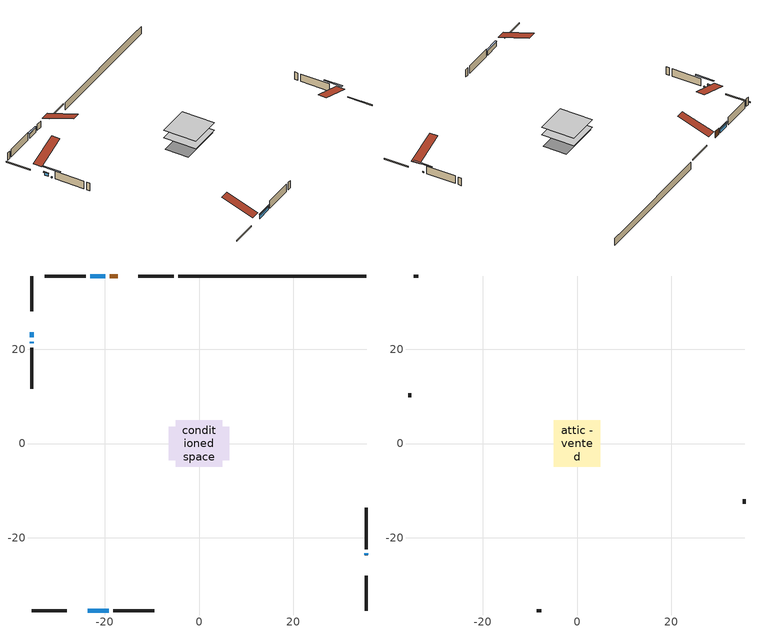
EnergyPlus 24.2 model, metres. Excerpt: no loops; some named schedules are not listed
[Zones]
conditioned space
 floor adiabatic (AdiabaticFloorConstruction): -4.89,-4.89 -4.89,4.89 4.89,4.89 4.89,-4.89 z0.31
 floor foundation (Slab1 construction): -6.42,-3.59 -6.42,3.59 6.42,3.59 6.42,-3.59 z-1.98
 wall outside (RimJoist1 construction): -5.39,35.57 -12.89,35.57 / -35.57,-35.57 -28.07,-35.57 / -35.57,35.57 -35.57,28.07 / 35.57,-35.57 35.57,-28.07 z0.31:0.61
 wall outside (AdiabaticWallConstruction 1): -17.28,35.57 -18.99,35.57 z0.31:2.34
 wall outside (AdiabaticWallConstruction): -19.92,35.57 -23.11,35.57 z0.31:1.71; -23.68,-35.57 -19.14,-35.57 z0.31:1.64; -35.57,23.68 -35.57,22.57 z0.31:1.28; 35.57,-23.68 35.57,-23.34 / -35.57,21.65 -35.57,21.3 z0.31:0.61
 wall outside (Wall1 construction): -24.04,35.57 -32.77,35.57 / -18.21,-35.57 -9.48,-35.57 / -35.57,20.38 -35.57,11.65 / 35.57,-22.41 35.57,-13.68 z0.31:2.75
 wall foundation (FoundationWall1 construction): -4.46,35.57,-1.98 -4.46,35.57,0.31 31.57,35.57,0.31 31.57,35.57,0.26 35.57,35.57,0.26 35.57,35.57,-1.98
 window (WindowConstruction): -19.92,35.57 -23.11,35.57 z0.31:1.71
 window (WindowConstruction 1): -23.68,-35.57 -19.14,-35.57 z0.31:1.64
 window (WindowConstruction 2): -35.57,23.68 -35.57,22.58 z0.31:1.28
 window (WindowConstruction 3): 35.57,-23.68 35.57,-23.34 z0.31:0.61
 window (WindowConstruction 4): -35.57,21.65 -35.57,21.31 z0.31:0.61
 door (Door): -17.28,35.57 -18.99,35.57 z0.31:2.34
 ceiling adiabatic (AdiabaticFloorConstruction): 4.89,-4.89 4.89,4.89 -4.89,4.89 -4.89,-4.89 z0.31
attic - vented
 floor to conditioned space (Floor1 construction Reversed): -4.93,-4.93 -4.93,4.93 4.93,4.93 4.93,-4.93 z2.75
 wall outside (Wall2 construction): -33.7,35.57 -34.64,35.57 / -8.55,-35.57 -7.61,-35.57 / -35.57,10.72 -35.57,9.77 / 35.57,-12.75 35.57,-11.81 z0.31:2.75
 roof outside (Roof1 construction): -16.35,35.57,2.75 -16.35,25.97,5.95 -13.82,25.97,5.95 -13.82,35.57,2.75; -24.61,-35.57,2.75 -24.61,-25.97,5.95 -27.14,-25.97,5.95 -27.14,-35.57,2.75; -35.57,24.61,2.75 -25.97,24.61,5.95 -25.97,27.14,5.95 -35.57,27.14,2.75; 35.57,-24.61,2.75 25.97,-24.61,5.95 25.97,-27.14,5.95 35.57,-27.14,2.75
shading: -23.31,35.57 -19.72,35.57 -19.72,35.99 -23.31,35.99 z1.91; -18.94,-35.57 -23.88,-35.57 -23.88,-35.99 -18.94,-35.99 z1.84; -35.57,22.37 -35.57,23.88 -35.99,23.88 -35.99,22.37 z1.48; 35.57,-20.7 35.57,-26.32 35.99,-26.32 35.99,-20.7 z3.25; -35.57,18.67 -35.57,24.29 -35.99,24.29 -35.99,18.67 z3.25
[Building]
Building 1: Terrain=Suburbs
[Site:Location]
Winnipeg Intl AP_MB: Latitude {deg}=49.91; Longitude {deg}=-97.24; Time Zone {hr}=-6; Elevation {m}=239; Keep Site Location Information=Yes
[Site:GroundTemperature:Shallow]
-2.46526, -5.11642, -5.32873, -4.07063, 0.979979, 6.00706, 10.3653, 13.1261, 13.3606, 11.1152, 6.8681, 1.99523
[Site:WaterMainsTemperature]
Calculation Method=Schedule; Temperature Schedule=mains temperature schedule
[Material] Roughness=Rough; Thermal Absorptance=0.9
Name | Thickness {m} | Conductivity {W/m-K} | Density {kg/m3} | Specific Heat {J/kg-K} | Solar Absorptance | Visible Absorptance
asphalt or fiberglass shingles | 0.00635 | 0.162714 | 1121.4 | 1465.45 | 0.84 | 0.84
ceiling loosefill ins | 0.0846667 | 0.0480833 | 16.02 | 1046.75 | 0.7 | 0.7
ceiling stud and cavity | 0.1397 | 0.164599 | 65.682 | 1177.47 | 0.7 | 0.7
concrete 4.0 in. | 0.1016 | 1.803125 | 2242.8 | 837.4 | 0.7 | 0.7
concrete 8.0 in. | 0.2032 | 1.803125 | 2242.8 | 837.4 | 0.7 | 0.7
door material | 0.04445 | 0.053851 | 512.64 | 1214.23 | 0.7 | 0.7
exterior vertical ins | 0.0366079 | 0.029427 | 32.04 | 1214.23 | 0.7 | 0.7
floor covering | 0.0127 | 0.0433444 | 54.468 | 1339.84 | 0.6 | 0.6
floor rigid ins; wall rigid ins | 0.512978 | 0.029427 | 32.04 | 1214.23 | 0.7 | 0.7
floor stud and cavity | 0.1397 | 1.75129 | 37.0049 | 1207.88 | 0.7 | 0.7
furniture material conditioned space 1 | 0.1524 | 0.115458 | 640.8 | 1214.23 | 0.6 | 0.6
gypsum board | 0.0127 | 0.160291 | 801 | 837.4 | 0.6 | 0.6
gypsum board 1 | 0.0127 | 0.160291 | 801 | 837.4 | 0.7 | 0.7
osb sheathing 0.5 in. | 0.0127 | 0.115458 | 512.64 | 1214.23 | 0.7 | 0.7
osb sheathing 0.75 in. | 0.01905 | 0.115458 | 512.64 | 1214.23 | 0.7 | 0.7
osb sheathing 2.0 in. | 0.0508 | 0.115458 | 512.64 | 1214.23 | 0.7 | 0.7
rim joist stud and cavity | 0.0508 | 0.0448274 | 125.044 | 1163.47 | 0.6 | 0.6
wall stud and cavity | 0.1397 | 0.115654 | 139.0536 | 1170.24 | 0.7 | 0.7
wall stud and cavity 1 | 0.0889 | 6.1454 | 50.32683 | 1063.81 | 0.6 | 0.6
wall stud and cavity 2 | 0.0889 | 0.380278 | 52.3479 | 1209.89 | 0.7 | 0.7
wall stud and cavity 3 | 0.0889 | 0.391764 | 83.0341 | 1211.67 | 0.7 | 0.7
wood siding | 0.0254 | 0.102417 | 544.68 | 1172.36 | 0.4 | 0.4
wood siding 1 | 0.00254 | 0.102417 | 544.68 | 1172.36 | 0.4 | 0.4
wood siding 2; wood siding 3; wood siding 4 | 0.0254 | 0.102417 | 544.68 | 1172.36 | 0.7 | 0.7
[WindowMaterial:SimpleGlazingSystem]
Name | U-Factor {W/m2-K} | Solar Heat Gain Coefficient
WindowMaterial | 1.73406 | 0.58
WindowMaterial 1 | 1.74826 | 0.57
WindowMaterial 2 | 1.848189 | 0.55
WindowMaterial 3 | 5.97382 | 0.53
[Construction]
AdiabaticFloorConstruction: floor stud and cavity, floor rigid ins, osb sheathing 0.75 in., floor covering
AdiabaticWallConstruction: wood siding 3, wall rigid ins, wall stud and cavity 2, gypsum board
AdiabaticWallConstruction 1: wood siding 4, wall rigid ins, wall stud and cavity 2, gypsum board
Door: door material
Floor1 construction Reversed: gypsum board, ceiling stud and cavity, ceiling loosefill ins
FoundationWall1 construction: concrete 8.0 in., gypsum board 1
furniture construction conditioned space 1: furniture material conditioned space 1
PartitionWallConstruction: gypsum board, wall stud and cavity 3, gypsum board
RimJoist1 construction: wood siding 2, osb sheathing 2.0 in., rim joist stud and cavity
Roof1 construction: asphalt or fiberglass shingles
Slab1 construction: concrete 4.0 in.
Wall1 construction: wood siding, osb sheathing 0.5 in., wall stud and cavity, gypsum board
Wall2 construction: wood siding 1, wall stud and cavity 1
WindowConstruction: WindowMaterial
WindowConstruction 1: WindowMaterial 1
WindowConstruction 2: WindowMaterial 2
WindowConstruction 3; WindowConstruction 4: WindowMaterial 3
[Zone] Multiplier=1; Part of Total Floor Area=Yes
Name | Volume {m3}
attic - vented | 50.5534
conditioned space | 468.9
[Space]
Name | Zone | Volume {m3}
attic - vented 1 | attic - vented | 50.5534
conditioned space 1 | conditioned space | 468.9
[ZoneInfiltration:EffectiveLeakageArea]
infil attic - vented 1: Zone or Space=attic - vented 1; Schedule=Always On Discrete; Effective Air Leakage Area {cm2}=3242; Stack Coefficient=0.000392216; Wind Coefficient=1.33808e-05
[ZoneMixing]
whole house fan mix: Zone or Space=attic - vented; Schedule=Always On Continuous; Design Flow Rate Calculation Method=Flow/Zone; Design Flow Rate {m3/s}=0; Source Zone or Space=conditioned space
[SurfaceProperty:ExposedFoundationPerimeter]
Slab1: Exposed Perimeter Calculation Method=TotalExposedPerimeter; Total Exposed Perimeter {m}=40.032
[InternalMass] Zone or ZoneList=conditioned space; Space or SpaceList=conditioned space 1
Name | Construction | Surface Area {m2}
furniture mass conditioned space 1 | furniture construction conditioned space 1 | 75.0479
partition wall mass | PartitionWallConstruction | 187.62
[Lights]
interior lighting: Zone or ZoneList or Space or SpaceList=conditioned space 1; Schedule=interior lighting schedule; Design Level Calculation Method=LightingLevel; Lighting Level {W}=343.2; Return Air Fraction=0; Fraction Radiant=0.6; Fraction Visible=0.2; Fraction Replaceable=1
[People]
occupants: Zone or ZoneList or Space or SpaceList=conditioned space 1; Number of People Schedule=occupants schedule; Number of People Calculation Method=People; Number of People=3; Fraction Radiant=0.314171; Sensible Heat Fraction=0.56303; Activity Level Schedule=occupants activity schedule; Carbon Dioxide Generation Rate {m3/s-W}=0; Enable ASHRAE 55 Comfort Warnings=No; Mean Radiant Temperature Calculation Type=EnclosureAveraged
[ElectricEquipment] Zone or ZoneList or Space or SpaceList=conditioned space 1; Design Level Calculation Method=EquipmentLevel
Name | Schedule | Design Level {W} | Fraction Latent | Fraction Radiant | Fraction Lost
clothes dryer | clothes dryer schedule | 140.772 | 0.015 | 0.081 | 0.85
clothes washer | clothes washer schedule | 32.1985 | 0.03 | 0.162 | 0.7
cooking range | cooking range schedule | 215.147 | 0.08 | 0.432 | 0.2
dishwasher | dishwasher schedule | 66.8632 | 0.3 | 0.18 | 0.4
fridge | fridge schedule | 72.9452 | 0 | 0.6 | 0
mech vent house fan | mech vent house fan schedule | 10 | 0 | 0 | 1
mech vent house fan cfis | mech vent house fan cfis schedule | 0 | 0 | 0 | 0
misc plug loads | misc plug loads schedule | 494.7 | 0.045 | 0.513 | 0.1
whole house fan | Always On Discrete | 0 | 0 | 0 | 1
[OtherEquipment] Zone or ZoneList or Space or SpaceList=conditioned space 1; Design Level Calculation Method=EquipmentLevel
Name | Fuel Type | Schedule | Design Level {W} | Fraction Latent | Fraction Radiant | Fraction Lost
clothes dryer 1 | Electricity | clothes dryer schedule | 0 | 0.015 | 0.081 | 0.85
cooking range 1 | Electricity | cooking range schedule | 0 | 0.08 | 0.432 | 0.2
general water use latent | None | general water use schedule | 62.594 | 1 | 0 | 0
general water use sensible | None | general water use schedule | -61.6891 | 0 | 0.6 | 0
mech vent house fan latent load | None | Always On Discrete | 0 | 1 | 0 | 0
mech vent house fan sensible load | None | Always On Discrete | 0 | 0 | 0 | 0
water heater energy adjustment1 | NaturalGas | Always On Discrete | 0.01 | 0 | 0 | 1
[ZoneInfiltration:DesignFlowRate] Zone or ZoneList or Space or SpaceList=conditioned space 1; Schedule=Always On Discrete; Design Flow Rate Calculation Method=Flow/Zone; Design Flow Rate {m3/s}=0
infil flow; natural vent flow; whole house fan flow
[AvailabilityManager:Scheduled]
central ac and furnace airloop Availability Manager: Schedule=Always On Discrete
[Foundation:Kiva]
Foundation Kiva 1: Initial Indoor Air Temperature {C}=21; Wall Height Above Grade {m}=0.309982; Wall Depth Below Slab {m}=0.2032; Custom Block Material Name 1=exterior vertical ins; Custom Block Depth 1 {m}=2.28999; Custom Block X Position 1 {m}=0.2159; Custom Block Z Position 1 {m}=0
[Foundation:Kiva:Settings]
Soil Conductivity {W/m-K}=0.849921; Soil Density {kg/m3}=1842.3; Soil Specific Heat {J/kg-K}=418.7; Ground Solar Absorptivity=0.9; Ground Thermal Absorptivity=0.9; Ground Surface Roughness {m}=0.03; Far-Field Width {m}=40; Deep-Ground Boundary Condition=ZeroFlux; Deep-Ground Depth {m}=40; Minimum Cell Dimension {m}=0.2; Maximum Cell Growth Coefficient=3; Simulation Timestep=Timestep
[Exterior:Lights]
exterior lighting: Schedule=exterior lighting schedule; Design Level {W}=75.6
[EnergyManagementSystem:GlobalVariable]
central_ac_and_furnace_airloop_Fan_RTF
infil_program_Qfan
infil_program_Qinf
natural_vent_program_Qnv
natural_vent_program_Qwhf
[EnergyManagementSystem:Sensor]
Name | Output:Variable or Output:Meter Index Key | Output:Variable or Output:Meter
airflow_gain | infil flow | Infiltration Sensible Heat Gain Energy
airflow_gain_1 | natural vent flow | Infiltration Sensible Heat Gain Energy
airflow_gain_2 | whole house fan flow | Infiltration Sensible Heat Gain Energy
airflow_loss | infil flow | Infiltration Sensible Heat Loss Energy
airflow_loss_1 | natural vent flow | Infiltration Sensible Heat Loss Energy
airflow_loss_2 | whole house fan flow | Infiltration Sensible Heat Loss Energy
clg_load_cond |  | Cooling:EnergyTransfer:Zone:CONDITIONED SPACE
clg_sp_s; clg_sp_s_1 | cooling setpoint | Schedule Value
clothes_dryer_exhaust_0_sch_s | clothes dryer exhaust 0 schedule | Schedule Value
cool_season | cooling season schedule | Schedule Value
htg_load_cond |  | Heating:EnergyTransfer:Zone:CONDITIONED SPACE
htg_sp_s; htg_sp_s_1 | heating setpoint | Schedule Value
ig_ee_conv | clothes dryer | Electric Equipment Convective Heating Energy
ig_ee_conv_2 | cooking range | Electric Equipment Convective Heating Energy
ig_ee_conv_4 | fridge | Electric Equipment Convective Heating Energy
ig_ee_conv_5 | misc plug loads | Electric Equipment Convective Heating Energy
ig_ee_conv_6 | whole house fan | Electric Equipment Convective Heating Energy
ig_ee_rad | clothes dryer | Electric Equipment Radiant Heating Energy
ig_ee_rad_2 | cooking range | Electric Equipment Radiant Heating Energy
ig_ee_rad_4 | fridge | Electric Equipment Radiant Heating Energy
ig_ee_rad_5 | misc plug loads | Electric Equipment Radiant Heating Energy
ig_ee_rad_6 | whole house fan | Electric Equipment Radiant Heating Energy
ig_lgt_conv | interior lighting | Lights Convective Heating Energy
ig_lgt_rad | interior lighting | Lights Radiant Heating Energy
ig_lgt_vis | interior lighting | Lights Visible Radiation Heating Energy
ig_oe_conv | clothes dryer 1 | Other Equipment Convective Heating Energy
ig_oe_conv_1 | cooking range 1 | Other Equipment Convective Heating Energy
ig_oe_conv_2 | general water use latent | Other Equipment Convective Heating Energy
ig_oe_conv_3 | general water use sensible | Other Equipment Convective Heating Energy
ig_oe_conv_4 | water heater energy adjustment1 | Other Equipment Convective Heating Energy
ig_oe_rad | clothes dryer 1 | Other Equipment Radiant Heating Energy
ig_oe_rad_1 | cooking range 1 | Other Equipment Radiant Heating Energy
ig_oe_rad_2 | general water use latent | Other Equipment Radiant Heating Energy
ig_oe_rad_3 | general water use sensible | Other Equipment Radiant Heating Energy
ig_oe_rad_4 | water heater energy adjustment1 | Other Equipment Radiant Heating Energy
ig_ppl_conv | occupants | People Convective Heating Energy
ig_ppl_rad | occupants | People Radiant Heating Energy
im_conv | furniture mass conditioned space 1 | Surface Inside Face Convection Heat Gain Energy
im_conv_1 | partition wall mass | Surface Inside Face Convection Heat Gain Energy
im_ig | furniture mass conditioned space 1 | Surface Inside Face Internal Gains Radiation Heat Gain Energy
im_ig_1 | partition wall mass | Surface Inside Face Internal Gains Radiation Heat Gain Energy
im_lgt | furniture mass conditioned space 1 | Surface Inside Face Lights Radiation Heat Gain Energy
im_lgt_1 | partition wall mass | Surface Inside Face Lights Radiation Heat Gain Energy
im_sol | furniture mass conditioned space 1 | Surface Inside Face Solar Radiation Heat Gain Energy
im_sol_1 | partition wall mass | Surface Inside Face Solar Radiation Heat Gain Energy
im_surf | furniture mass conditioned space 1 | Surface Inside Face Net Surface Thermal Radiation Heat Gain Energy
im_surf_1 | partition wall mass | Surface Inside Face Net Surface Thermal Radiation Heat Gain Energy
mv_conv | mech vent house fan | Electric Equipment Convective Heating Energy
mv_conv_1 | mech vent house fan cfis | Electric Equipment Convective Heating Energy
mv_conv_2 | mech vent house fan latent load | Other Equipment Convective Heating Energy
mv_conv_3 | mech vent house fan sensible load | Other Equipment Convective Heating Energy
mv_rad | mech vent house fan | Electric Equipment Radiant Heating Energy
mv_rad_1 | mech vent house fan cfis | Electric Equipment Radiant Heating Energy
mv_rad_2 | mech vent house fan latent load | Other Equipment Radiant Heating Energy
mv_rad_3 | mech vent house fan sensible load | Other Equipment Radiant Heating Energy
natural_vent_s | natural vent schedule | Schedule Value
out_pb_s |  | Site Outdoor Air Barometric Pressure
out_wt_s |  | Site Outdoor Air Humidity Ratio
site_vw_s |  | Site Wind Speed
ss_back_out | Window1 | Surface Window Shortwave from Zone Back Out Window Heat Transfer Rate
ss_back_out_1 | Window3 | Surface Window Shortwave from Zone Back Out Window Heat Transfer Rate
ss_back_out_2 | Window6 | Surface Window Shortwave from Zone Back Out Window Heat Transfer Rate
ss_back_out_3 | Window7 | Surface Window Shortwave from Zone Back Out Window Heat Transfer Rate
ss_back_out_4 | Window8 | Surface Window Shortwave from Zone Back Out Window Heat Transfer Rate
ss_conv | Door1 | Surface Inside Face Convection Heat Gain Energy
ss_conv_1 | Window1 | Surface Inside Face Convection Heat Gain Energy
ss_conv_2 | Window3 | Surface Inside Face Convection Heat Gain Energy
ss_conv_3 | Window6 | Surface Inside Face Convection Heat Gain Energy
ss_conv_4 | Window7 | Surface Inside Face Convection Heat Gain Energy
ss_conv_5 | Window8 | Surface Inside Face Convection Heat Gain Energy
ss_ig | Door1 | Surface Inside Face Internal Gains Radiation Heat Gain Energy
ss_ig_1 | Window1 | Surface Inside Face Internal Gains Radiation Heat Gain Energy
ss_ig_2 | Window3 | Surface Inside Face Internal Gains Radiation Heat Gain Energy
ss_ig_3 | Window6 | Surface Inside Face Internal Gains Radiation Heat Gain Energy
ss_ig_4 | Window7 | Surface Inside Face Internal Gains Radiation Heat Gain Energy
ss_ig_5 | Window8 | Surface Inside Face Internal Gains Radiation Heat Gain Energy
ss_lgt | Door1 | Surface Inside Face Lights Radiation Heat Gain Energy
ss_sol | Door1 | Surface Inside Face Solar Radiation Heat Gain Energy
ss_surf | Door1 | Surface Inside Face Net Surface Thermal Radiation Heat Gain Energy
ss_surf_1 | Window1 | Surface Inside Face Net Surface Thermal Radiation Heat Gain Energy
ss_surf_2 | Window3 | Surface Inside Face Net Surface Thermal Radiation Heat Gain Energy
ss_surf_3 | Window6 | Surface Inside Face Net Surface Thermal Radiation Heat Gain Energy
ss_surf_4 | Window7 | Surface Inside Face Net Surface Thermal Radiation Heat Gain Energy
ss_surf_5 | Window8 | Surface Inside Face Net Surface Thermal Radiation Heat Gain Energy
ss_trans_in | Window1 | Surface Window Transmitted Solar Radiation Rate
ss_trans_in_1 | Window3 | Surface Window Transmitted Solar Radiation Rate
ss_trans_in_2 | Window6 | Surface Window Transmitted Solar Radiation Rate
ss_trans_in_3 | Window7 | Surface Window Transmitted Solar Radiation Rate
ss_trans_in_4 | Window8 | Surface Window Transmitted Solar Radiation Rate
ss_trans_out | Window1 | Surface Inside Face Initial Transmitted Diffuse Transmitted Out Window Solar Radiation Rate
ss_trans_out_1 | Window3 | Surface Inside Face Initial Transmitted Diffuse Transmitted Out Window Solar Radiation Rate
ss_trans_out_2 | Window6 | Surface Inside Face Initial Transmitted Diffuse Transmitted Out Window Solar Radiation Rate
ss_trans_out_3 | Window7 | Surface Inside Face Initial Transmitted Diffuse Transmitted Out Window Solar Radiation Rate
ss_trans_out_4 | Window8 | Surface Inside Face Initial Transmitted Diffuse Transmitted Out Window Solar Radiation Rate
s_conv | Floor1 | Surface Inside Face Convection Heat Gain Energy
s_conv_1 | FoundationWall1 | Surface Inside Face Convection Heat Gain Energy
s_conv_10 | Wall1:180 | Surface Inside Face Convection Heat Gain Energy
s_conv_11 | Wall1:270 | Surface Inside Face Convection Heat Gain Energy
s_conv_12 | Wall1:90 | Surface Inside Face Convection Heat Gain Energy
s_conv_2 | inferred conditioned ceiling | Surface Inside Face Convection Heat Gain Energy
s_conv_3 | inferred conditioned floor | Surface Inside Face Convection Heat Gain Energy
s_conv_4 | RimJoist1:0 | Surface Inside Face Convection Heat Gain Energy
s_conv_5 | RimJoist1:180 | Surface Inside Face Convection Heat Gain Energy
s_conv_6 | RimJoist1:270 | Surface Inside Face Convection Heat Gain Energy
s_conv_7 | RimJoist1:90 | Surface Inside Face Convection Heat Gain Energy
s_conv_8 | Slab1 | Surface Inside Face Convection Heat Gain Energy
s_conv_9 | Wall1:0 | Surface Inside Face Convection Heat Gain Energy
s_ig | Floor1 | Surface Inside Face Internal Gains Radiation Heat Gain Energy
s_ig_1 | FoundationWall1 | Surface Inside Face Internal Gains Radiation Heat Gain Energy
s_ig_10 | Wall1:180 | Surface Inside Face Internal Gains Radiation Heat Gain Energy
s_ig_11 | Wall1:270 | Surface Inside Face Internal Gains Radiation Heat Gain Energy
s_ig_12 | Wall1:90 | Surface Inside Face Internal Gains Radiation Heat Gain Energy
s_ig_2 | inferred conditioned ceiling | Surface Inside Face Internal Gains Radiation Heat Gain Energy
s_ig_3 | inferred conditioned floor | Surface Inside Face Internal Gains Radiation Heat Gain Energy
s_ig_4 | RimJoist1:0 | Surface Inside Face Internal Gains Radiation Heat Gain Energy
s_ig_5 | RimJoist1:180 | Surface Inside Face Internal Gains Radiation Heat Gain Energy
s_ig_6 | RimJoist1:270 | Surface Inside Face Internal Gains Radiation Heat Gain Energy
s_ig_7 | RimJoist1:90 | Surface Inside Face Internal Gains Radiation Heat Gain Energy
s_ig_8 | Slab1 | Surface Inside Face Internal Gains Radiation Heat Gain Energy
s_ig_9 | Wall1:0 | Surface Inside Face Internal Gains Radiation Heat Gain Energy
s_lgt | Floor1 | Surface Inside Face Lights Radiation Heat Gain Energy
s_lgt_1 | FoundationWall1 | Surface Inside Face Lights Radiation Heat Gain Energy
s_lgt_10 | Wall1:180 | Surface Inside Face Lights Radiation Heat Gain Energy
s_lgt_11 | Wall1:270 | Surface Inside Face Lights Radiation Heat Gain Energy
s_lgt_12 | Wall1:90 | Surface Inside Face Lights Radiation Heat Gain Energy
s_lgt_2 | inferred conditioned ceiling | Surface Inside Face Lights Radiation Heat Gain Energy
s_lgt_3 | inferred conditioned floor | Surface Inside Face Lights Radiation Heat Gain Energy
s_lgt_4 | RimJoist1:0 | Surface Inside Face Lights Radiation Heat Gain Energy
s_lgt_5 | RimJoist1:180 | Surface Inside Face Lights Radiation Heat Gain Energy
s_lgt_6 | RimJoist1:270 | Surface Inside Face Lights Radiation Heat Gain Energy
s_lgt_7 | RimJoist1:90 | Surface Inside Face Lights Radiation Heat Gain Energy
s_lgt_8 | Slab1 | Surface Inside Face Lights Radiation Heat Gain Energy
s_lgt_9 | Wall1:0 | Surface Inside Face Lights Radiation Heat Gain Energy
s_sol | Floor1 | Surface Inside Face Solar Radiation Heat Gain Energy
s_sol_1 | FoundationWall1 | Surface Inside Face Solar Radiation Heat Gain Energy
s_sol_10 | Wall1:180 | Surface Inside Face Solar Radiation Heat Gain Energy
s_sol_11 | Wall1:270 | Surface Inside Face Solar Radiation Heat Gain Energy
s_sol_12 | Wall1:90 | Surface Inside Face Solar Radiation Heat Gain Energy
s_sol_2 | inferred conditioned ceiling | Surface Inside Face Solar Radiation Heat Gain Energy
s_sol_3 | inferred conditioned floor | Surface Inside Face Solar Radiation Heat Gain Energy
s_sol_4 | RimJoist1:0 | Surface Inside Face Solar Radiation Heat Gain Energy
s_sol_5 | RimJoist1:180 | Surface Inside Face Solar Radiation Heat Gain Energy
s_sol_6 | RimJoist1:270 | Surface Inside Face Solar Radiation Heat Gain Energy
s_sol_7 | RimJoist1:90 | Surface Inside Face Solar Radiation Heat Gain Energy
s_sol_8 | Slab1 | Surface Inside Face Solar Radiation Heat Gain Energy
s_sol_9 | Wall1:0 | Surface Inside Face Solar Radiation Heat Gain Energy
s_surf | Floor1 | Surface Inside Face Net Surface Thermal Radiation Heat Gain Energy
s_surf_1 | FoundationWall1 | Surface Inside Face Net Surface Thermal Radiation Heat Gain Energy
s_surf_10 | Wall1:180 | Surface Inside Face Net Surface Thermal Radiation Heat Gain Energy
s_surf_11 | Wall1:270 | Surface Inside Face Net Surface Thermal Radiation Heat Gain Energy
s_surf_12 | Wall1:90 | Surface Inside Face Net Surface Thermal Radiation Heat Gain Energy
s_surf_2 | inferred conditioned ceiling | Surface Inside Face Net Surface Thermal Radiation Heat Gain Energy
s_surf_3 | inferred conditioned floor | Surface Inside Face Net Surface Thermal Radiation Heat Gain Energy
s_surf_4 | RimJoist1:0 | Surface Inside Face Net Surface Thermal Radiation Heat Gain Energy
s_surf_5 | RimJoist1:180 | Surface Inside Face Net Surface Thermal Radiation Heat Gain Energy
s_surf_6 | RimJoist1:270 | Surface Inside Face Net Surface Thermal Radiation Heat Gain Energy
s_surf_7 | RimJoist1:90 | Surface Inside Face Net Surface Thermal Radiation Heat Gain Energy
s_surf_8 | Slab1 | Surface Inside Face Net Surface Thermal Radiation Heat Gain Energy
s_surf_9 | Wall1:0 | Surface Inside Face Net Surface Thermal Radiation Heat Gain Energy
[EnergyManagementSystem:Actuator]
Name | Actuated Component Unique | Actuated Component Type | Actuated Component Control Type
fridge_schedule_act | fridge schedule | Schedule:Constant | Schedule Value
infil_flow_act | infil flow | Zone Infiltration | Air Exchange Flow Rate
mech_vent_house_fan_cfis_act | mech vent house fan cfis | ElectricEquipment | Electricity Rate
mech_vent_house_fan_latent_load_act | mech vent house fan latent load | OtherEquipment | Power Level
mech_vent_house_fan_sensible_load_act | mech vent house fan sensible load | OtherEquipment | Power Level
natural_vent_flow_act | natural vent flow | Zone Infiltration | Air Exchange Flow Rate
water_heater_ec_adj_act | water heater energy adjustment1 | OtherEquipment | Power Level
whole_house_fan_act | whole house fan | ElectricEquipment | Electricity Rate
whole_house_fan_flow_act | whole house fan flow | Zone Infiltration | Air Exchange Flow Rate
whole_house_fan_mix_act | whole house fan mix | ZoneMixing | Air Exchange Flow Rate
[EnergyManagementSystem:Program]
central_ac_and_furnace_supply_fan_disaggregate_program: Set central_ac_and_furnace_supply_fan_clg = 0; If central_ac_and_furnace_clg_coil_s > 0; Set central_ac_and_furnace_supply_fan_clg = central_ac_and_furnace_supply_fan_s; EndIf
central_ac_and_furnace_supply_fan_disaggregate_program_1: Set central_ac_and_furnace_supply_fan_primary_htg = 0; If central_ac_and_furnace_htg_coil_s > 0; Set central_ac_and_furnace_supply_fan_primary_htg = central_ac_and_furnace_supply_fan_s_1; EndIf
